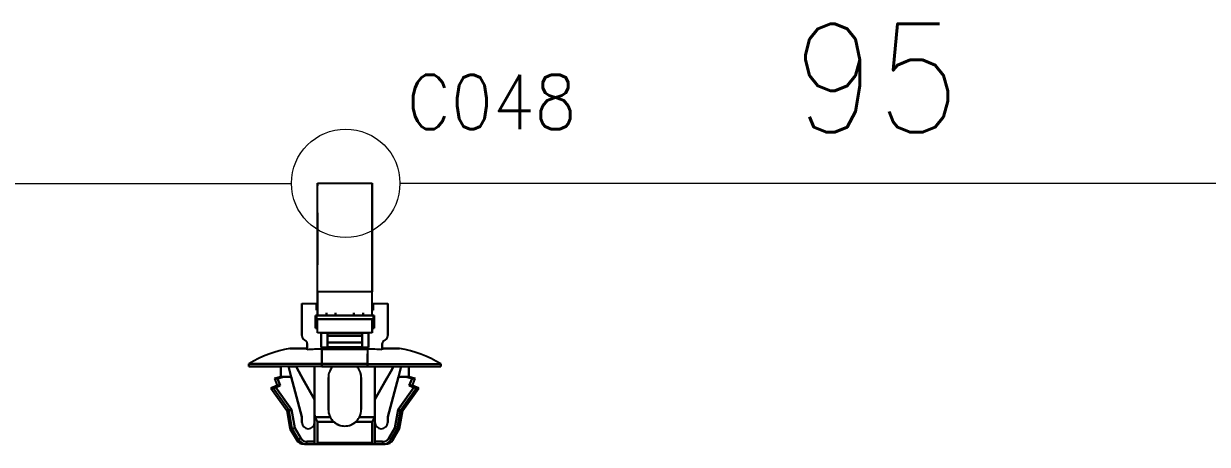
# Model space of a CAD drawing. Header units: inches. Extents: x 47316 to 59086, y 3141 to 11743.
# Drawn here: x 53294.6 to 53349.2, y 10208.6 to 10228 of the extents above; entities that cross this region are included whole.
import ezdxf

# ---------------------------------------------------------------- set-up
doc = ezdxf.new("R2010")
doc.units = ezdxf.units.IN
doc.header["$MEASUREMENT"] = 0
doc.styles.get("Standard").update_dxf_attribs({"font": ''})
doc.styles.get('Standard').set_extended_font_data('SimSun')
doc.linetypes.add('_VH_FELT_TAPE', pattern='A,0.4,-0.7,["FELT",Standard,S=0.3,R=0,X=-0.5,Y=-0.15],-0.7', length=1.8)

msp = doc.modelspace()

# ---------------------------------------------------------------- linework, layer by layer
at = {"color": 0, "linetype": '_VH_FELT_TAPE', "lineweight": 15, "ltscale": 5}
for p, q in [((53269.537, 10220.652), (53306.958, 10220.653)), ((53355.475, 10220.651), (53311.958, 10220.653))]:
    msp.add_line(p, q, dxfattribs=at)
at = {"color": 7, "ltscale": 0.378893}
msp.add_line((53308.153, 10215.654), (53308.153, 10220.654), dxfattribs=at)
at = {"color": 7, "ltscale": 0.15}
for p, q in [((53308.153, 10220.654), (53310.679, 10220.654)), ((53310.679, 10215.654), (53308.153, 10215.654)), ((53310.679, 10215.654), (53308.153, 10215.654)), ((53308.153, 10214.395), (53310.679, 10214.395)), ((53310.679, 10214.395), (53308.153, 10214.395)), ((53310.679, 10213.763), (53308.153, 10213.763)), ((53310.679, 10213.763), (53308.153, 10213.763)), ((53308.153, 10208.691), (53310.679, 10208.691)), ((53310.679, 10208.691), (53308.153, 10208.691))]:
    msp.add_line(p, q, dxfattribs=at)
at = {"color": 7, "ltscale": 0.0272}
msp.add_line((53308.153, 10220.54), (53308.153, 10220.654), dxfattribs=at)
at = {"color": 7, "ltscale": 0.37888}
msp.add_line((53308.153, 10215.654), (53308.153, 10220.654), dxfattribs=at)
at = {"color": 7, "ltscale": 0.027199}
msp.add_line((53308.153, 10220.654), (53308.153, 10220.541), dxfattribs=at)
at = {"color": 7, "ltscale": 0.378897}
msp.add_line((53310.679, 10220.654), (53310.679, 10215.654), dxfattribs=at)
at = {"color": 7, "ltscale": 0.215019}
msp.add_line((53310.679, 10217.217), (53310.679, 10220.654), dxfattribs=at)
at = {"color": 7, "ltscale": 0.315749}
msp.add_line((53310.679, 10220.654), (53310.679, 10216.086), dxfattribs=at)
at = {"color": 7, "ltscale": 0.378905}
msp.add_line((53310.679, 10215.654), (53310.679, 10220.654), dxfattribs=at)
at = {"color": 7, "ltscale": 0.315758}
msp.add_line((53310.679, 10220.654), (53310.679, 10216.086), dxfattribs=at)
at = {"color": 7, "ltscale": 0.179182}
msp.add_line((53310.679, 10217.389), (53310.679, 10220.406), dxfattribs=at)
at = {"color": 7, "ltscale": 0.142589}
msp.add_line((53308.153, 10219.295), (53308.153, 10216.893), dxfattribs=at)
at = {"color": 7, "ltscale": 0.142593}
msp.add_line((53308.153, 10216.893), (53308.153, 10219.294), dxfattribs=at)
at = {"color": 7, "ltscale": 0.026669}
for p, q in [((53310.679, 10217.389), (53310.679, 10216.94)), ((53310.679, 10216.94), (53310.679, 10217.389)), ((53310.679, 10217.217), (53310.679, 10216.768))]:
    msp.add_line(p, q, dxfattribs=at)
at = {"color": 7, "ltscale": 0.108633}
msp.add_line((53310.679, 10215.11), (53310.679, 10216.94), dxfattribs=at)
at = {"color": 7, "ltscale": 0.076392}
msp.add_line((53310.679, 10215.653), (53310.679, 10216.94), dxfattribs=at)
at = {"color": 7, "ltscale": 0.098454}
msp.add_line((53310.679, 10215.11), (53310.679, 10216.768), dxfattribs=at)
at = {"color": 7, "ltscale": 0.0644}
for p, q in [((53308.153, 10215.654), (53308.153, 10214.569)), ((53308.153, 10214.569), (53308.153, 10215.654)), ((53310.679, 10214.569), (53310.679, 10215.654)), ((53310.679, 10214.569), (53310.679, 10215.654))]:
    msp.add_line(p, q, dxfattribs=at)
at = {"color": 7, "ltscale": 0.057913}
msp.add_line((53310.679, 10215.11), (53310.679, 10216.086), dxfattribs=at)
at = {"color": 7, "ltscale": 0.039999}
for p, q in [((53307.437, 10215.11), (53308.111, 10215.11)), ((53307.437, 10215.11), (53308.111, 10215.11)), ((53310.721, 10215.11), (53311.394, 10215.11)), ((53310.721, 10215.11), (53311.394, 10215.11))]:
    msp.add_line(p, q, dxfattribs=at)
at = {"color": 7, "ltscale": 0.022501}
for p, q in [((53307.437, 10215.11), (53307.437, 10214.731)), ((53307.437, 10214.731), (53307.437, 10215.11)), ((53311.394, 10215.11), (53311.394, 10214.731)), ((53311.394, 10215.11), (53311.394, 10214.731))]:
    msp.add_line(p, q, dxfattribs=at)
at = {"color": 7, "ltscale": 0.0175}
for p, q in [((53308.111, 10215.11), (53308.111, 10214.816)), ((53308.111, 10214.816), (53308.111, 10215.11)), ((53310.721, 10215.11), (53310.721, 10214.816)), ((53310.721, 10215.11), (53310.721, 10214.816)), ((53310.721, 10214.816), (53310.721, 10215.11))]:
    msp.add_line(p, q, dxfattribs=at)
at = {"color": 7, "ltscale": 0.002499}
for p, q in [((53308.111, 10215.11), (53308.153, 10215.11)), ((53310.679, 10215.11), (53310.721, 10215.11)), ((53308.069, 10214.563), (53308.111, 10214.563)), ((53308.111, 10214.563), (53308.069, 10214.563)), ((53308.111, 10214.563), (53308.069, 10214.563)), ((53308.153, 10214.816), (53308.111, 10214.816)), ((53308.111, 10214.816), (53308.153, 10214.816)), ((53310.721, 10214.816), (53310.679, 10214.816)), ((53310.679, 10214.816), (53310.721, 10214.816)), ((53310.763, 10214.563), (53310.721, 10214.563)), ((53310.763, 10214.563), (53310.721, 10214.563)), ((53308.153, 10214.016), (53308.111, 10214.016)), ((53308.111, 10214.016), (53308.153, 10214.016)), ((53308.153, 10214.016), (53308.111, 10214.016)), ((53310.721, 10214.016), (53310.679, 10214.016)), ((53310.679, 10214.016), (53310.721, 10214.016)), ((53310.721, 10214.016), (53310.679, 10214.016))]:
    msp.add_line(p, q, dxfattribs=at)
at = {"color": 7, "ltscale": 2.6e-05}
for p, q in [((53308.111, 10215.11), (53308.111, 10215.11)), ((53310.721, 10215.11), (53310.721, 10215.11))]:
    msp.add_line(p, q, dxfattribs=at)
at = {"color": 7, "ltscale": 0.025}
for p, q in [((53311.394, 10214.689), (53311.394, 10215.11)), ((53308.574, 10214.569), (53308.995, 10214.569)), ((53308.574, 10214.569), (53308.995, 10214.569)), ((53309.837, 10214.569), (53310.258, 10214.569)), ((53309.837, 10214.569), (53310.258, 10214.569)), ((53309.837, 10214.563), (53310.258, 10214.563))]:
    msp.add_line(p, q, dxfattribs=at)
at = {"color": 7, "ltscale": 0.064999}
for p, q in [((53307.437, 10214.731), (53307.437, 10213.637)), ((53307.437, 10213.637), (53307.437, 10214.731)), ((53311.394, 10214.731), (53311.394, 10213.637)), ((53311.394, 10214.731), (53311.394, 10213.637))]:
    msp.add_line(p, q, dxfattribs=at)
at = {"color": 7, "ltscale": 0.035001}
for p, q in [((53308.069, 10213.974), (53308.069, 10214.563)), ((53308.069, 10213.974), (53308.069, 10214.563)), ((53308.069, 10214.563), (53308.069, 10213.974)), ((53310.763, 10214.563), (53310.763, 10213.974)), ((53310.763, 10213.974), (53310.763, 10214.563)), ((53310.468, 10212.206), (53310.468, 10212.795)), ((53310.468, 10212.206), (53310.468, 10212.795))]:
    msp.add_line(p, q, dxfattribs=at)
at = {"color": 7, "ltscale": 0.032501}
for p, q in [((53308.111, 10214.563), (53308.111, 10214.016)), ((53308.111, 10214.016), (53308.111, 10214.563)), ((53310.721, 10214.563), (53310.721, 10214.016)), ((53310.721, 10214.563), (53310.721, 10214.016))]:
    msp.add_line(p, q, dxfattribs=at)
at = {"color": 7, "ltscale": 0.154999}
for p, q in [((53310.721, 10214.563), (53308.111, 10214.563)), ((53308.111, 10214.563), (53310.721, 10214.563))]:
    msp.add_line(p, q, dxfattribs=at)
at = {"color": 7, "ltscale": 0.0075}
for p, q in [((53308.574, 10214.689), (53308.574, 10214.563)), ((53308.574, 10214.563), (53308.574, 10214.689)), ((53308.995, 10214.563), (53308.995, 10214.689)), ((53308.995, 10214.689), (53308.995, 10214.563)), ((53309.837, 10214.689), (53309.837, 10214.563)), ((53309.837, 10214.563), (53309.837, 10214.689)), ((53310.258, 10214.563), (53310.258, 10214.689)), ((53310.258, 10214.689), (53310.258, 10214.563)), ((53304.995, 10212.332), (53304.995, 10212.206)), ((53304.995, 10212.206), (53304.995, 10212.332)), ((53308.363, 10212.206), (53308.363, 10212.332)), ((53308.363, 10212.332), (53308.363, 10212.206)), ((53310.468, 10212.332), (53310.468, 10212.206)), ((53310.468, 10212.206), (53310.468, 10212.332)), ((53313.836, 10212.332), (53313.836, 10212.206)), ((53313.836, 10212.206), (53313.836, 10212.332)), ((53307.674, 10208.627), (53307.674, 10208.753)), ((53307.674, 10208.627), (53307.674, 10208.753)), ((53310.805, 10208.627), (53310.805, 10208.753)), ((53311.158, 10208.753), (53311.158, 10208.627)), ((53311.158, 10208.753), (53311.158, 10208.627))]:
    msp.add_line(p, q, dxfattribs=at)
at = {"color": 7, "ltscale": 0.000368}
msp.add_line((53308.574, 10214.569), (53308.574, 10214.563), dxfattribs=at)
at = {"color": 7, "ltscale": 0.023056}
msp.add_line((53308.606, 10214.563), (53308.995, 10214.563), dxfattribs=at)
at = {"color": 7, "ltscale": 0.000322}
msp.add_line((53309.837, 10214.563), (53309.837, 10214.569), dxfattribs=at)
at = {"color": 7, "ltscale": 0.021939}
msp.add_line((53310.721, 10214.563), (53310.721, 10214.194), dxfattribs=at)
at = {"color": 7, "ltscale": 0.000629}
msp.add_line((53310.752, 10214.563), (53310.763, 10214.563), dxfattribs=at)
at = {"color": 7, "ltscale": 0.0625}
msp.add_line((53311.394, 10213.637), (53311.394, 10214.689), dxfattribs=at)
at = {"color": 7, "ltscale": 0.0375}
for p, q in [((53308.153, 10213.763), (53308.153, 10214.395)), ((53308.153, 10213.763), (53308.153, 10214.395)), ((53310.679, 10214.395), (53310.679, 10213.763)), ((53310.679, 10213.763), (53310.679, 10214.395))]:
    msp.add_line(p, q, dxfattribs=at)
at = {"color": 7, "ltscale": 0.002502}
msp.add_line((53310.679, 10213.974), (53310.679, 10214.016), dxfattribs=at)
at = {"color": 7, "ltscale": 0.010562}
msp.add_line((53310.721, 10214.016), (53310.721, 10214.194), dxfattribs=at)
at = {"color": 7, "ltscale": 0.004999}
for p, q in [((53308.153, 10213.974), (53308.069, 10213.974)), ((53308.069, 10213.974), (53308.153, 10213.974)), ((53310.763, 10213.974), (53310.679, 10213.974)), ((53310.679, 10213.974), (53310.763, 10213.974))]:
    msp.add_line(p, q, dxfattribs=at)
at = {"color": 7, "ltscale": 0.040002}
for p, q in [((53308.321, 10213.09), (53308.321, 10213.763)), ((53308.321, 10213.09), (53308.321, 10213.763)), ((53308.321, 10213.763), (53308.321, 10213.09)), ((53310.51, 10213.763), (53310.51, 10213.09)), ((53310.51, 10213.09), (53310.51, 10213.763))]:
    msp.add_line(p, q, dxfattribs=at)
at = {"color": 7, "ltscale": 0.017502}
for p, q in [((53308.321, 10213.763), (53308.616, 10213.763)), ((53310.216, 10213.763), (53310.51, 10213.763))]:
    msp.add_line(p, q, dxfattribs=at)
at = {"color": 7, "ltscale": 0.00087}
for p, q in [((53308.616, 10213.749), (53308.616, 10213.763)), ((53308.616, 10213.763), (53308.616, 10213.749)), ((53310.216, 10213.749), (53310.216, 10213.763)), ((53310.216, 10213.763), (53310.216, 10213.749))]:
    msp.add_line(p, q, dxfattribs=at)
at = {"color": 7, "ltscale": 0.095001}
for p, q in [((53310.216, 10213.749), (53308.616, 10213.749)), ((53308.616, 10213.749), (53310.216, 10213.749)), ((53310.216, 10213.623), (53308.616, 10213.623)), ((53308.616, 10213.623), (53310.216, 10213.623)), ((53308.616, 10213.323), (53310.216, 10213.323)), ((53310.216, 10213.323), (53308.616, 10213.323)), ((53308.616, 10213.114), (53310.216, 10213.114))]:
    msp.add_line(p, q, dxfattribs=at)
at = {"color": 7, "ltscale": 0.007443}
for p, q in [((53308.616, 10213.623), (53308.616, 10213.749)), ((53308.616, 10213.749), (53308.616, 10213.623)), ((53310.216, 10213.623), (53310.216, 10213.749)), ((53310.216, 10213.749), (53310.216, 10213.623))]:
    msp.add_line(p, q, dxfattribs=at)
at = {"color": 7, "ltscale": 0.017839}
for p, q in [((53308.616, 10213.323), (53308.616, 10213.623)), ((53308.616, 10213.623), (53308.616, 10213.323)), ((53310.216, 10213.323), (53310.216, 10213.623)), ((53310.216, 10213.623), (53310.216, 10213.323))]:
    msp.add_line(p, q, dxfattribs=at)
at = {"color": 7, "ltscale": 0.023952}
msp.add_line((53310.216, 10213.36), (53310.216, 10213.763), dxfattribs=at)
at = {"color": 7, "ltscale": 0.047501}
for p, q in [((53307.69, 10213.048), (53306.89, 10213.048)), ((53306.89, 10213.048), (53307.69, 10213.048)), ((53311.942, 10213.048), (53311.142, 10213.048)), ((53311.142, 10213.048), (53311.942, 10213.048))]:
    msp.add_line(p, q, dxfattribs=at)
at = {"color": 7, "ltscale": 0.017476}
for p, q in [((53307.69, 10213.28), (53307.69, 10212.985)), ((53311.142, 10213.28), (53311.142, 10212.985))]:
    msp.add_line(p, q, dxfattribs=at)
at = {"color": 7, "ltscale": 0.017471}
for p, q in [((53307.69, 10212.985), (53307.69, 10213.28)), ((53311.142, 10212.985), (53311.142, 10213.28))]:
    msp.add_line(p, q, dxfattribs=at)
at = {"color": 7, "ltscale": 0.00369}
for p, q in [((53307.69, 10213.048), (53307.69, 10212.985)), ((53311.142, 10212.985), (53311.142, 10213.048))]:
    msp.add_line(p, q, dxfattribs=at)
at = {"color": 7, "ltscale": 0.129999}
for p, q in [((53310.51, 10213.09), (53308.321, 10213.09)), ((53308.321, 10213.09), (53310.51, 10213.09))]:
    msp.add_line(p, q, dxfattribs=at)
at = {"color": 7, "ltscale": 0.040569}
for p, q in [((53308.363, 10212.332), (53308.363, 10213.015)), ((53310.468, 10213.015), (53310.468, 10212.332))]:
    msp.add_line(p, q, dxfattribs=at)
at = {"color": 7, "ltscale": 0.125}
for p, q in [((53308.363, 10213.015), (53310.468, 10213.015)), ((53310.468, 10213.015), (53308.363, 10213.015)), ((53308.363, 10212.332), (53310.468, 10212.332)), ((53310.468, 10212.332), (53308.363, 10212.332)), ((53308.363, 10212.206), (53310.468, 10212.206)), ((53310.468, 10212.206), (53308.363, 10212.206))]:
    msp.add_line(p, q, dxfattribs=at)
at = {"color": 7, "ltscale": 0.040567}
for p, q in [((53308.363, 10213.015), (53308.363, 10212.332)), ((53310.468, 10213.015), (53310.468, 10212.332))]:
    msp.add_line(p, q, dxfattribs=at)
at = {"color": 7, "ltscale": 0.012407}
for p, q in [((53308.616, 10213.114), (53308.616, 10213.323)), ((53310.216, 10213.114), (53310.216, 10213.323))]:
    msp.add_line(p, q, dxfattribs=at)
at = {"color": 7, "ltscale": 0.013841}
for p, q in [((53308.616, 10213.323), (53308.616, 10213.09)), ((53310.216, 10213.09), (53310.216, 10213.323))]:
    msp.add_line(p, q, dxfattribs=at)
at = {"color": 7, "ltscale": 0.001447}
msp.add_line((53308.616, 10213.114), (53308.616, 10213.09), dxfattribs=at)
at = {"color": 7, "ltscale": 0.014789}
msp.add_line((53310.216, 10213.339), (53310.216, 10213.09), dxfattribs=at)
at = {"color": 7, "ltscale": 0.013786}
msp.add_line((53311.142, 10213.048), (53311.142, 10213.28), dxfattribs=at)
at = {"color": 7, "ltscale": 0.02751}
msp.add_line((53308.363, 10212.332), (53308.363, 10212.795), dxfattribs=at)
msp.add_line((53308.363, 10212.332), (53308.363, 10212.795), dxfattribs=at)
at = {"color": 7, "ltscale": 0.2}
for p, q in [((53304.995, 10212.332), (53308.363, 10212.332)), ((53308.363, 10212.332), (53304.995, 10212.332)), ((53308.363, 10212.206), (53304.995, 10212.206)), ((53308.363, 10212.206), (53304.995, 10212.206)), ((53310.468, 10212.332), (53313.836, 10212.332)), ((53310.468, 10212.332), (53313.836, 10212.332)), ((53310.468, 10212.206), (53313.836, 10212.206)), ((53313.836, 10212.206), (53310.468, 10212.206))]:
    msp.add_line(p, q, dxfattribs=at)
at = {"color": 7, "ltscale": 0.087396}
for p, q in [((53304.995, 10212.206), (53306.467, 10212.206)), ((53304.995, 10212.206), (53306.467, 10212.206)), ((53313.836, 10212.206), (53312.364, 10212.206))]:
    msp.add_line(p, q, dxfattribs=at)
at = {"color": 7, "ltscale": 0.027499}
for p, q in [((53306.469, 10211.742), (53306.469, 10212.206)), ((53306.469, 10212.206), (53306.469, 10211.742)), ((53312.363, 10211.742), (53312.363, 10212.206)), ((53312.363, 10212.206), (53312.363, 10211.742))]:
    msp.add_line(p, q, dxfattribs=at)
at = {"color": 7, "ltscale": 0.020602}
for p, q in [((53306.821, 10212.206), (53307.168, 10212.206)), ((53306.821, 10212.206), (53307.168, 10212.206)), ((53312.011, 10212.206), (53311.664, 10212.206))]:
    msp.add_line(p, q, dxfattribs=at)
at = {"color": 7, "ltscale": 0.028456}
for p, q in [((53306.944, 10211.742), (53306.821, 10212.206)), ((53306.821, 10212.206), (53306.944, 10211.742)), ((53311.887, 10211.742), (53312.011, 10212.206)), ((53312.011, 10212.206), (53311.887, 10211.742))]:
    msp.add_line(p, q, dxfattribs=at)
at = {"color": 7, "ltscale": 0.015242}
for p, q in [((53307.296, 10211.982), (53307.17, 10212.206)), ((53311.661, 10212.206), (53311.535, 10211.982))]:
    msp.add_line(p, q, dxfattribs=at)
at = {"color": 7, "ltscale": 0.015215}
msp.add_line((53307.17, 10212.206), (53307.296, 10211.983), dxfattribs=at)
at = {"color": 7, "ltscale": 0.02701}
msp.add_line((53307.296, 10211.983), (53307.52, 10211.587), dxfattribs=at)
at = {"color": 7, "ltscale": 0.026985}
for p, q in [((53307.52, 10211.587), (53307.296, 10211.982)), ((53311.535, 10211.982), (53311.311, 10211.587))]:
    msp.add_line(p, q, dxfattribs=at)
at = {"color": 7, "ltscale": 0.089999}
for p, q in [((53308.026, 10210.69), (53308.026, 10212.206)), ((53308.026, 10212.206), (53308.026, 10210.69)), ((53310.805, 10212.206), (53310.805, 10210.69)), ((53310.805, 10210.69), (53310.805, 10212.206))]:
    msp.add_line(p, q, dxfattribs=at)
at = {"color": 7, "ltscale": 0.02697}
msp.add_line((53311.312, 10211.587), (53311.535, 10211.982), dxfattribs=at)
at = {"color": 7, "ltscale": 0.015289}
msp.add_line((53311.535, 10211.982), (53311.661, 10212.206), dxfattribs=at)
at = {"color": 7, "ltscale": 0.020749}
msp.add_line((53311.661, 10212.206), (53312.011, 10212.206), dxfattribs=at)
at = {"color": 7, "ltscale": 0.0875}
for p, q in [((53312.363, 10212.206), (53313.836, 10212.206)), ((53308.658, 10211.7), (53308.658, 10210.227)), ((53308.658, 10210.227), (53308.658, 10211.7)), ((53308.658, 10210.227), (53308.658, 10211.7)), ((53310.174, 10210.227), (53310.174, 10211.7)), ((53310.174, 10211.7), (53310.174, 10210.227))]:
    msp.add_line(p, q, dxfattribs=at)
at = {"color": 7, "ltscale": 0.019025}
msp.add_line((53306.3, 10211.342), (53306.006, 10211.216), dxfattribs=at)
at = {"color": 7, "ltscale": 0.000925}
msp.add_line((53306.174, 10211.658), (53306.19, 10211.658), dxfattribs=at)
at = {"color": 7, "ltscale": 0.020195}
for p, q in [((53306.174, 10211.658), (53306.301, 10211.343)), ((53306.316, 10211.658), (53306.443, 10211.343)), ((53306.443, 10211.343), (53306.316, 10211.658)), ((53312.515, 10211.658), (53312.389, 10211.343)), ((53312.389, 10211.343), (53312.515, 10211.658)), ((53312.531, 10211.343), (53312.657, 10211.658))]:
    msp.add_line(p, q, dxfattribs=at)
at = {"color": 7, "ltscale": 0.018174}
msp.add_line((53306.469, 10211.742), (53306.175, 10211.658), dxfattribs=at)
at = {"color": 7, "ltscale": 0.000912}
for p, q in [((53306.19, 10211.658), (53306.175, 10211.658)), ((53312.531, 10211.343), (53312.515, 10211.343))]:
    msp.add_line(p, q, dxfattribs=at)
at = {"color": 7, "ltscale": 0.002823}
msp.add_line((53306.19, 10211.658), (53306.237, 10211.658), dxfattribs=at)
at = {"color": 7, "ltscale": 0.00282}
for p, q in [((53306.237, 10211.658), (53306.19, 10211.658)), ((53312.515, 10211.343), (53312.468, 10211.343))]:
    msp.add_line(p, q, dxfattribs=at)
at = {"color": 7, "ltscale": 0.013619}
for p, q in [((53306.443, 10211.343), (53306.232, 10211.252)), ((53306.232, 10211.252), (53306.443, 10211.343)), ((53312.389, 10211.343), (53312.6, 10211.252)), ((53312.6, 10211.252), (53312.389, 10211.343))]:
    msp.add_line(p, q, dxfattribs=at)
at = {"color": 7, "ltscale": 0.004681}
for p, q in [((53306.237, 10211.658), (53306.316, 10211.658)), ((53306.316, 10211.658), (53306.237, 10211.658))]:
    msp.add_line(p, q, dxfattribs=at)
at = {"color": 7, "ltscale": 0.008441}
for p, q in [((53306.3, 10211.342), (53306.443, 10211.343)), ((53306.469, 10211.742), (53306.611, 10211.742)), ((53306.611, 10211.742), (53306.469, 10211.742))]:
    msp.add_line(p, q, dxfattribs=at)
at = {"color": 7, "ltscale": 0.000327}
msp.add_line((53306.306, 10211.342), (53306.3, 10211.342), dxfattribs=at)
at = {"color": 7, "ltscale": 0.008429}
for p, q in [((53306.443, 10211.343), (53306.301, 10211.343)), ((53312.515, 10211.658), (53312.657, 10211.658))]:
    msp.add_line(p, q, dxfattribs=at)
at = {"color": 7, "ltscale": 0.00033}
for p, q in [((53306.301, 10211.343), (53306.306, 10211.343)), ((53306.474, 10211.742), (53306.469, 10211.742)), ((53312.363, 10211.742), (53312.357, 10211.742))]:
    msp.add_line(p, q, dxfattribs=at)
at = {"color": 7, "ltscale": 0.003809}
msp.add_line((53306.306, 10211.343), (53306.37, 10211.343), dxfattribs=at)
at = {"color": 7, "ltscale": 0.001593}
msp.add_line((53306.333, 10211.342), (53306.306, 10211.342), dxfattribs=at)
at = {"color": 7, "ltscale": 0.018199}
for p, q in [((53306.611, 10211.742), (53306.316, 10211.658)), ((53306.316, 10211.658), (53306.611, 10211.742)), ((53312.221, 10211.742), (53312.515, 10211.658)), ((53312.515, 10211.658), (53312.221, 10211.742))]:
    msp.add_line(p, q, dxfattribs=at)
at = {"color": 7, "ltscale": 0.004291}
msp.add_line((53306.37, 10211.343), (53306.443, 10211.343), dxfattribs=at)
at = {"color": 7, "ltscale": 0.008432}
msp.add_line((53306.611, 10211.742), (53306.469, 10211.742), dxfattribs=at)
at = {"color": 7, "ltscale": 0.000342}
for p, q in [((53306.469, 10211.742), (53306.475, 10211.742)), ((53312.357, 10211.742), (53312.363, 10211.742))]:
    msp.add_line(p, q, dxfattribs=at)
at = {"color": 7, "ltscale": 0.000286}
for p, q in [((53306.47, 10211.741), (53306.475, 10211.742)), ((53306.475, 10211.742), (53306.47, 10211.741))]:
    msp.add_line(p, q, dxfattribs=at)
at = {"color": 7, "ltscale": 0.002209}
msp.add_line((53306.512, 10211.742), (53306.474, 10211.742), dxfattribs=at)
at = {"color": 7, "ltscale": 0.003674}
for p, q in [((53306.475, 10211.742), (53306.536, 10211.742)), ((53312.295, 10211.742), (53312.357, 10211.742))]:
    msp.add_line(p, q, dxfattribs=at)
at = {"color": 7, "ltscale": 0.00434}
msp.add_line((53306.536, 10211.742), (53306.609, 10211.742), dxfattribs=at)
at = {"color": 7, "ltscale": 0.019785}
for p, q in [((53306.944, 10211.742), (53306.611, 10211.742)), ((53306.611, 10211.742), (53306.944, 10211.742)), ((53311.887, 10211.742), (53312.221, 10211.742)), ((53312.221, 10211.742), (53311.887, 10211.742))]:
    msp.add_line(p, q, dxfattribs=at)
at = {"color": 7, "ltscale": 0.11383}
for p, q in [((53307.437, 10209.89), (53306.944, 10211.742)), ((53306.944, 10211.742), (53307.437, 10209.89)), ((53311.394, 10209.89), (53311.887, 10211.742)), ((53311.887, 10211.742), (53311.394, 10209.89))]:
    msp.add_line(p, q, dxfattribs=at)
at = {"color": 7, "ltscale": 0.064963}
msp.add_line((53307.488, 10211.643), (53308.026, 10210.69), dxfattribs=at)
at = {"color": 7, "ltscale": 0.061156}
for p, q in [((53308.026, 10210.69), (53307.52, 10211.587)), ((53311.311, 10211.587), (53310.805, 10210.69))]:
    msp.add_line(p, q, dxfattribs=at)
at = {"color": 7, "ltscale": 0.061161}
msp.add_line((53307.52, 10211.587), (53308.026, 10210.69), dxfattribs=at)
at = {"color": 7, "ltscale": 0.065039}
msp.add_line((53310.805, 10210.69), (53311.344, 10211.644), dxfattribs=at)
at = {"color": 7, "ltscale": 0.06116}
msp.add_line((53310.805, 10210.69), (53311.312, 10211.587), dxfattribs=at)
at = {"color": 7, "ltscale": 0.040697}
msp.add_line((53310.805, 10210.847), (53310.805, 10211.532), dxfattribs=at)
at = {"color": 7, "ltscale": 0.040701}
msp.add_line((53310.805, 10211.532), (53310.805, 10210.847), dxfattribs=at)
at = {"color": 7, "ltscale": 0.006299}
msp.add_line((53312.221, 10211.742), (53312.327, 10211.742), dxfattribs=at)
at = {"color": 7, "ltscale": 0.006305}
msp.add_line((53312.327, 10211.742), (53312.221, 10211.742), dxfattribs=at)
at = {"color": 7, "ltscale": 0.00329}
msp.add_line((53312.24, 10211.742), (53312.295, 10211.742), dxfattribs=at)
at = {"color": 7, "ltscale": 0.006641}
msp.add_line((53312.363, 10211.742), (53312.251, 10211.742), dxfattribs=at)
at = {"color": 7, "ltscale": 0.001825}
msp.add_line((53312.357, 10211.742), (53312.326, 10211.742), dxfattribs=at)
at = {"color": 7, "ltscale": 0.002142}
msp.add_line((53312.327, 10211.742), (53312.363, 10211.742), dxfattribs=at)
at = {"color": 7, "ltscale": 0.002136}
msp.add_line((53312.363, 10211.742), (53312.327, 10211.742), dxfattribs=at)
at = {"color": 7, "ltscale": 0.018183}
msp.add_line((53312.657, 10211.658), (53312.363, 10211.742), dxfattribs=at)
at = {"color": 7, "ltscale": 0.004715}
msp.add_line((53312.389, 10211.343), (53312.468, 10211.342), dxfattribs=at)
at = {"color": 7, "ltscale": 0.004687}
msp.add_line((53312.468, 10211.343), (53312.389, 10211.343), dxfattribs=at)
at = {"color": 7, "ltscale": 0.002832}
msp.add_line((53312.468, 10211.342), (53312.516, 10211.342), dxfattribs=at)
at = {"color": 7, "ltscale": 0.002869}
msp.add_line((53312.477, 10211.343), (53312.525, 10211.343), dxfattribs=at)
at = {"color": 7, "ltscale": 0.002856}
msp.add_line((53312.526, 10211.342), (53312.477, 10211.342), dxfattribs=at)
at = {"color": 7, "ltscale": 0.008438}
msp.add_line((53312.657, 10211.658), (53312.515, 10211.658), dxfattribs=at)
at = {"color": 7, "ltscale": 0.0009}
msp.add_line((53312.516, 10211.342), (53312.531, 10211.342), dxfattribs=at)
at = {"color": 7, "ltscale": 0.019}
msp.add_line((53312.825, 10211.216), (53312.531, 10211.342), dxfattribs=at)
at = {"color": 7, "ltscale": 0.002185}
msp.add_line((53312.587, 10211.658), (53312.624, 10211.658), dxfattribs=at)
at = {"color": 7, "ltscale": 0.006177}
msp.add_line((53306.11, 10211.216), (53306.006, 10211.216), dxfattribs=at)
at = {"color": 7, "ltscale": 0.006165}
for p, q in [((53306.006, 10211.216), (53306.11, 10211.216)), ((53306.743, 10210.185), (53306.847, 10210.185)), ((53306.743, 10210.185), (53306.847, 10210.185))]:
    msp.add_line(p, q, dxfattribs=at)
at = {"color": 7, "ltscale": 0.075271}
for p, q in [((53306.006, 10211.216), (53306.743, 10210.185)), ((53306.847, 10210.185), (53306.11, 10211.216)), ((53312.722, 10211.216), (53311.985, 10210.185)), ((53311.985, 10210.185), (53312.722, 10211.216)), ((53312.089, 10210.185), (53312.825, 10211.216))]:
    msp.add_line(p, q, dxfattribs=at)
at = {"color": 7, "ltscale": 0.075264}
msp.add_line((53306.847, 10210.185), (53306.11, 10211.216), dxfattribs=at)
at = {"color": 7, "ltscale": 0.074459}
for p, q in [((53306.232, 10211.252), (53306.961, 10210.232)), ((53306.961, 10210.232), (53306.232, 10211.252)), ((53312.6, 10211.252), (53311.871, 10210.232)), ((53311.871, 10210.232), (53312.6, 10211.252))]:
    msp.add_line(p, q, dxfattribs=at)
at = {"color": 7, "ltscale": 0.005249}
msp.add_line((53312.809, 10211.216), (53312.721, 10211.216), dxfattribs=at)
at = {"color": 7, "ltscale": 0.005222}
msp.add_line((53312.81, 10211.216), (53312.722, 10211.216), dxfattribs=at)
at = {"color": 7, "ltscale": 0.000916}
msp.add_line((53312.825, 10211.216), (53312.809, 10211.216), dxfattribs=at)
at = {"color": 7, "ltscale": 0.000903}
msp.add_line((53312.825, 10211.216), (53312.81, 10211.216), dxfattribs=at)
at = {"color": 7, "ltscale": 4.3e-05}
msp.add_line((53312.825, 10211.216), (53312.825, 10211.216), dxfattribs=at)
at = {"color": 7, "ltscale": 4.9e-05}
msp.add_line((53312.825, 10211.216), (53312.825, 10211.216), dxfattribs=at)
at = {"color": 7, "ltscale": 0.05076}
for p, q in [((53306.743, 10210.185), (53306.89, 10209.343)), ((53311.941, 10209.343), (53312.089, 10210.185))]:
    msp.add_line(p, q, dxfattribs=at)
at = {"color": 7, "ltscale": 0.050769}
msp.add_line((53306.997, 10209.343), (53306.847, 10210.185), dxfattribs=at)
at = {"color": 7, "ltscale": 0.002621}
for p, q in [((53306.89, 10210.202), (53306.85, 10210.185)), ((53306.85, 10210.185), (53306.89, 10210.202)), ((53311.982, 10210.185), (53311.941, 10210.202)), ((53311.941, 10210.202), (53311.982, 10210.185))]:
    msp.add_line(p, q, dxfattribs=at)
at = {"color": 7, "ltscale": 0.050773}
for p, q in [((53306.997, 10209.343), (53306.85, 10210.185)), ((53311.982, 10210.185), (53311.834, 10209.343)), ((53311.834, 10209.343), (53311.982, 10210.185))]:
    msp.add_line(p, q, dxfattribs=at)
at = {"color": 7, "ltscale": 0.000205}
for p, q in [((53306.893, 10210.204), (53306.89, 10210.202)), ((53306.89, 10210.202), (53306.893, 10210.204)), ((53311.941, 10210.202), (53311.938, 10210.204)), ((53311.938, 10210.204), (53311.941, 10210.202))]:
    msp.add_line(p, q, dxfattribs=at)
at = {"color": 7, "ltscale": 0.004321}
for p, q in [((53306.961, 10210.232), (53306.893, 10210.204)), ((53306.893, 10210.204), (53306.961, 10210.232)), ((53311.938, 10210.204), (53311.871, 10210.232)), ((53311.871, 10210.232), (53311.938, 10210.204))]:
    msp.add_line(p, q, dxfattribs=at)
at = {"color": 7, "ltscale": 0.051095}
for p, q in [((53306.961, 10210.232), (53307.109, 10209.384)), ((53307.109, 10209.384), (53306.961, 10210.232)), ((53311.871, 10210.232), (53311.723, 10209.384)), ((53311.723, 10209.384), (53311.871, 10210.232))]:
    msp.add_line(p, q, dxfattribs=at)
at = {"color": 7, "ltscale": 0.039936}
for p, q in [((53308.026, 10210.017), (53308.026, 10210.69)), ((53308.026, 10210.69), (53308.026, 10210.017)), ((53310.805, 10210.69), (53310.805, 10210.017)), ((53310.805, 10210.017), (53310.805, 10210.69))]:
    msp.add_line(p, q, dxfattribs=at)
at = {"color": 7, "ltscale": 0.048712}
msp.add_line((53310.805, 10209.87), (53310.805, 10210.69), dxfattribs=at)
at = {"color": 7, "ltscale": 0.006168}
for p, q in [((53311.985, 10210.185), (53312.089, 10210.185)), ((53312.089, 10210.185), (53311.985, 10210.185))]:
    msp.add_line(p, q, dxfattribs=at)
at = {"color": 7, "ltscale": 0.014999}
for p, q in [((53307.437, 10209.637), (53307.437, 10209.89)), ((53307.437, 10209.637), (53307.437, 10209.89)), ((53307.437, 10209.89), (53307.437, 10209.637)), ((53311.394, 10209.637), (53311.394, 10209.89)), ((53311.394, 10209.89), (53311.394, 10209.637))]:
    msp.add_line(p, q, dxfattribs=at)
at = {"color": 7, "ltscale": 0.082565}
for p, q in [((53308.026, 10210.017), (53308.026, 10208.627)), ((53308.026, 10208.627), (53308.026, 10210.017)), ((53310.805, 10208.627), (53310.805, 10210.017)), ((53310.805, 10210.017), (53310.805, 10208.627))]:
    msp.add_line(p, q, dxfattribs=at)
at = {"color": 7, "ltscale": 0.041339}
for p, q in [((53308.744, 10209.876), (53308.048, 10209.876)), ((53308.048, 10209.876), (53308.744, 10209.876)), ((53310.784, 10209.876), (53310.087, 10209.876)), ((53310.087, 10209.876), (53310.784, 10209.876))]:
    msp.add_line(p, q, dxfattribs=at)
at = {"color": 7, "ltscale": 0.002635}
for p, q in [((53308.048, 10209.876), (53308.063, 10209.834)), ((53310.768, 10209.834), (53310.784, 10209.876))]:
    msp.add_line(p, q, dxfattribs=at)
at = {"color": 7, "ltscale": 0.002634}
for p, q in [((53308.063, 10209.835), (53308.048, 10209.876)), ((53310.784, 10209.876), (53310.768, 10209.835))]:
    msp.add_line(p, q, dxfattribs=at)
at = {"color": 7, "ltscale": 0.057954}
for p, q in [((53308.153, 10208.691), (53308.153, 10209.666)), ((53308.153, 10209.666), (53308.153, 10208.691)), ((53310.679, 10209.666), (53310.679, 10208.691)), ((53310.679, 10208.691), (53310.679, 10209.666))]:
    msp.add_line(p, q, dxfattribs=at)
at = {"color": 7, "ltscale": 0.044711}
for p, q in [((53308.153, 10209.666), (53308.906, 10209.666)), ((53308.906, 10209.666), (53308.153, 10209.666)), ((53309.926, 10209.666), (53310.679, 10209.666)), ((53310.679, 10209.666), (53309.926, 10209.666))]:
    msp.add_line(p, q, dxfattribs=at)
at = {"color": 7, "ltscale": 0.000598}
msp.add_line((53308.906, 10209.666), (53308.898, 10209.673), dxfattribs=at)
at = {"color": 7, "ltscale": 0.001863}
msp.add_line((53309.948, 10209.687), (53309.925, 10209.666), dxfattribs=at)
at = {"color": 7, "ltscale": 0.000505}
msp.add_line((53309.926, 10209.666), (53309.932, 10209.672), dxfattribs=at)
at = {"color": 7, "ltscale": 0.008279}
msp.add_line((53310.805, 10209.73), (53310.805, 10209.87), dxfattribs=at)
at = {"color": 7, "ltscale": 0.005516}
msp.add_line((53310.805, 10209.637), (53310.805, 10209.73), dxfattribs=at)
at = {"color": 7, "ltscale": 0.052501}
msp.add_line((53310.805, 10208.753), (53310.805, 10209.637), dxfattribs=at)
at = {"color": 7, "ltscale": 0.006219}
msp.add_line((53306.995, 10209.343), (53306.89, 10209.343), dxfattribs=at)
at = {"color": 7, "ltscale": 0.006223}
for p, q in [((53306.89, 10209.343), (53306.995, 10209.343)), ((53311.941, 10209.343), (53311.837, 10209.343)), ((53311.941, 10209.343), (53311.837, 10209.343))]:
    msp.add_line(p, q, dxfattribs=at)
at = {"color": 7, "ltscale": 0.034946}
for p, q in [((53306.89, 10209.343), (53307.188, 10208.836)), ((53311.643, 10208.836), (53311.941, 10209.343))]:
    msp.add_line(p, q, dxfattribs=at)
at = {"color": 7, "ltscale": 0.000128}
for p, q in [((53306.995, 10209.343), (53306.997, 10209.343)), ((53306.997, 10209.343), (53306.995, 10209.343)), ((53311.834, 10209.343), (53311.837, 10209.343))]:
    msp.add_line(p, q, dxfattribs=at)
at = {"color": 7, "ltscale": 0.034208}
for p, q in [((53307.287, 10208.846), (53306.995, 10209.343)), ((53311.545, 10208.846), (53311.837, 10209.343))]:
    msp.add_line(p, q, dxfattribs=at)
at = {"color": 7, "ltscale": 0.002806}
for p, q in [((53307.041, 10209.36), (53306.997, 10209.343)), ((53311.834, 10209.343), (53311.79, 10209.36))]:
    msp.add_line(p, q, dxfattribs=at)
at = {"color": 7, "ltscale": 0.00266}
for p, q in [((53306.997, 10209.343), (53307.039, 10209.358)), ((53311.792, 10209.358), (53311.834, 10209.343))]:
    msp.add_line(p, q, dxfattribs=at)
at = {"color": 7, "ltscale": 0.034163}
for p, q in [((53307.287, 10208.846), (53306.997, 10209.343)), ((53311.834, 10209.343), (53311.545, 10208.846))]:
    msp.add_line(p, q, dxfattribs=at)
at = {"color": 7, "ltscale": 0.004276}
for p, q in [((53307.041, 10209.359), (53307.109, 10209.384)), ((53307.109, 10209.384), (53307.041, 10209.36)), ((53311.79, 10209.36), (53311.723, 10209.384)), ((53311.723, 10209.384), (53311.79, 10209.359))]:
    msp.add_line(p, q, dxfattribs=at)
at = {"color": 7, "ltscale": 0.0329}
for p, q in [((53307.109, 10209.384), (53307.39, 10208.907)), ((53307.39, 10208.907), (53307.109, 10209.384)), ((53311.723, 10209.384), (53311.442, 10208.907)), ((53311.442, 10208.907), (53311.723, 10209.384))]:
    msp.add_line(p, q, dxfattribs=at)
at = {"color": 7, "ltscale": 0.00587}
msp.add_line((53307.189, 10208.835), (53307.287, 10208.846), dxfattribs=at)
at = {"color": 7, "ltscale": 0.005865}
for p, q in [((53307.287, 10208.846), (53307.189, 10208.835)), ((53311.643, 10208.835), (53311.545, 10208.846))]:
    msp.add_line(p, q, dxfattribs=at)
at = {"color": 7, "ltscale": 0.007092}
for p, q in [((53307.287, 10208.846), (53307.39, 10208.907)), ((53307.39, 10208.907), (53307.287, 10208.846)), ((53311.442, 10208.907), (53311.545, 10208.846)), ((53311.545, 10208.846), (53311.442, 10208.907))]:
    msp.add_line(p, q, dxfattribs=at)
at = {"color": 7, "ltscale": 0.007248}
msp.add_line((53307.674, 10208.627), (53307.552, 10208.627), dxfattribs=at)
at = {"color": 7, "ltscale": 0.001605}
msp.add_line((53307.585, 10208.627), (53307.558, 10208.627), dxfattribs=at)
at = {"color": 7, "ltscale": 0.006183}
msp.add_line((53307.57, 10208.627), (53307.674, 10208.627), dxfattribs=at)
at = {"color": 7, "ltscale": 0.004422}
msp.add_line((53307.674, 10208.627), (53307.599, 10208.627), dxfattribs=at)
at = {"color": 7, "ltscale": 0.012915}
msp.add_line((53307.599, 10208.627), (53307.817, 10208.627), dxfattribs=at)
at = {"color": 7, "ltscale": 0.020941}
for p, q in [((53307.674, 10208.753), (53308.026, 10208.753)), ((53308.026, 10208.753), (53307.674, 10208.753)), ((53307.674, 10208.627), (53308.026, 10208.627)), ((53308.026, 10208.627), (53307.674, 10208.627)), ((53311.158, 10208.753), (53310.805, 10208.753)), ((53310.805, 10208.753), (53311.158, 10208.753)), ((53310.805, 10208.627), (53311.158, 10208.627)), ((53311.158, 10208.627), (53310.805, 10208.627))]:
    msp.add_line(p, q, dxfattribs=at)
at = {"color": 7, "ltscale": 0.012512}
for p, q in [((53307.817, 10208.627), (53308.027, 10208.627)), ((53310.804, 10208.627), (53311.015, 10208.627))]:
    msp.add_line(p, q, dxfattribs=at)
at = {"color": 7, "ltscale": 0.000995}
for p, q in [((53308.026, 10208.627), (53308.043, 10208.627)), ((53308.043, 10208.627), (53308.026, 10208.627)), ((53310.788, 10208.627), (53310.805, 10208.627)), ((53310.805, 10208.627), (53310.788, 10208.627))]:
    msp.add_line(p, q, dxfattribs=at)
at = {"color": 7, "ltscale": 0.000399}
msp.add_line((53308.048, 10208.628), (53308.041, 10208.627), dxfattribs=at)
at = {"color": 7, "ltscale": 0.163214}
msp.add_line((53308.041, 10208.627), (53310.79, 10208.627), dxfattribs=at)
at = {"color": 7, "ltscale": 0.163013}
msp.add_line((53310.788, 10208.627), (53308.043, 10208.627), dxfattribs=at)
at = {"color": 7, "ltscale": 0.015717}
msp.add_line((53311.279, 10208.627), (53311.015, 10208.627), dxfattribs=at)
at = {"color": 7, "ltscale": 0.015729}
msp.add_line((53311.015, 10208.627), (53311.28, 10208.627), dxfattribs=at)
at = {"color": 7, "ltscale": 0.005864}
msp.add_line((53311.643, 10208.835), (53311.545, 10208.846), dxfattribs=at)
at = {"color": 7}
for points in [[(53308.906, 10209.666), (53309.056, 10209.56), (53309.142, 10209.52)], [(53309.689, 10209.52), (53309.775, 10209.56), (53309.926, 10209.666)], [(53307.287, 10208.846), (53307.358, 10208.755), (53307.451, 10208.686), (53307.559, 10208.642), (53307.674, 10208.627)], [(53307.287, 10208.846), (53307.343, 10208.77), (53307.414, 10208.708), (53307.517, 10208.655), (53307.674, 10208.627)], [(53311.158, 10208.627), (53311.273, 10208.643), (53311.381, 10208.686), (53311.474, 10208.755), (53311.545, 10208.846)], [(53311.158, 10208.627), (53311.271, 10208.642), (53311.378, 10208.684), (53311.455, 10208.737), (53311.545, 10208.846)]]:
    msp.add_lwpolyline(points, dxfattribs=at)
at = {"color": 0, "linetype": 'Continuous', "lineweight": 15}
msp.add_circle((53309.458, 10220.654), 2.5, dxfattribs=at)
at = {"color": 7}
for centre, radius, start, end in [((53307.69, 10213.637), 0.253, 180, 250.5288), ((53307.69, 10213.637), 0.253, 179.9994, 250.5293), ((53311.142, 10213.637), 0.253, 289.4707, 0.0006), ((53311.142, 10213.637), 0.253, 289.4712, 0), ((53311.142, 10213.637), 0.253, 289.4706, 0.0006), ((53307.849, 10207.643), 5.489, 100.0643, 121.3266), ((53307.849, 10207.643), 5.489, 100.0643, 121.3266), ((53307.563, 10213.279), 0.127, 42.2692, 70.4569), ((53307.563, 10213.28), 0.126, 0.0191, 70.5093), ((53307.562, 10213.279), 0.127, 0.3156, 70.2132), ((53308.343, 10205.663), 7.352, 92.4656, 95.098), ((53308.504, 10203.339), 9.681, 92.8258, 94.8248), ((53308.362, 10205.285), 7.73, 89.9937, 92.4893), ((53308.401, 10203.138), 9.877, 90.2174, 92.1704), ((53310.431, 10203.138), 9.877, 87.8296, 89.7826), ((53310.469, 10205.284), 7.731, 87.5108, 90.0061), ((53310.431, 10203.138), 9.877, 87.8296, 89.7826), ((53310.489, 10205.664), 7.351, 84.9018, 87.5345), ((53310.328, 10203.339), 9.681, 85.1752, 87.1742), ((53311.269, 10213.279), 0.127, 109.7868, 179.6844), ((53311.268, 10213.28), 0.126, 109.4903, 179.9805), ((53311.269, 10213.279), 0.127, 109.5447, 122.9575), ((53310.983, 10207.643), 5.489, 58.6734, 79.9357), ((53309.415, 10211.701), 0.757, 138.1918, 180.0256), ((53309.427, 10211.696), 0.769, 138.4852, 179.6729), ((53309.414, 10211.701), 0.756, 138.1546, 162.2965), ((53309.416, 10211.701), 0.757, 359.9756, 41.8187), ((53309.405, 10211.696), 0.769, 0.3271, 41.5148), ((53309.411, 10211.7), 0.763, 0.0484, 17.9134), ((53306.094, 10211.418), 0.203, 274.3892, 288.6183), ((53306.094, 10211.422), 0.206, 274.4416, 288.4778), ((53305.979, 10211.835), 0.635, 286.4827, 293.4454), ((53305.969, 10211.863), 0.665, 286.641, 293.285), ((53312.863, 10211.863), 0.665, 246.7164, 253.3657), ((53312.852, 10211.833), 0.633, 246.5477, 253.542), ((53312.737, 10211.421), 0.205, 251.5163, 265.58), ((53312.738, 10211.419), 0.204, 251.369, 265.482), ((53309.416, 10210.227), 0.758, 180.0004, 207.5793), ((53309.416, 10210.227), 0.758, 180.0002, 194.4836), ((53309.421, 10210.228), 0.763, 180.0482, 194.6082), ((53309.421, 10210.228), 0.764, 180.056, 195.2681), ((53309.422, 10210.23), 0.764, 180.2495, 207.6029), ((53309.416, 10210.227), 0.758, 332.4207, 359.9996), ((53309.41, 10210.23), 0.764, 332.3971, 359.7505), ((53309.41, 10210.228), 0.763, 345.6092, 359.9512), ((53307.732, 10209.638), 0.295, 180.0079, 359.9921), ((53307.732, 10209.638), 0.295, 180.0245, 359.9755), ((53308.502, 10210.017), 0.476, 179.9621, 197.2519), ((53308.479, 10210.013), 0.453, 179.4607, 197.6335), ((53308.881, 10210.174), 0.886, 202.5669, 207.3423), ((53308.889, 10210.177), 0.894, 202.5464, 207.2781), ((53309.302, 10210.396), 1.362, 207.4859, 212.3978), ((53309.281, 10210.384), 1.337, 207.5422, 212.4481), ((53309.419, 10210.229), 0.761, 207.6266, 217.3119), ((53309.424, 10210.229), 0.765, 207.4251, 217.048), ((53309.396, 10210.207), 0.73, 217.0272, 227.8015), ((53309.417, 10210.227), 0.759, 217.297, 227.6662), ((53309.419, 10210.236), 0.767, 228.0008, 248.9015), ((53309.413, 10210.236), 0.767, 291.0995, 312.0045), ((53309.436, 10210.207), 0.73, 312.1985, 322.9728), ((53309.415, 10210.227), 0.759, 312.3338, 322.703), ((53309.408, 10210.229), 0.765, 322.952, 332.5749), ((53309.413, 10210.229), 0.761, 322.6881, 332.3734), ((53309.529, 10210.396), 1.361, 327.6018, 332.5144), ((53309.55, 10210.384), 1.337, 327.5516, 332.458), ((53309.942, 10210.177), 0.894, 332.7227, 337.4531), ((53309.95, 10210.174), 0.886, 332.658, 337.4329), ((53310.329, 10210.017), 0.476, 342.7481, 0.0379), ((53310.352, 10210.013), 0.453, 342.3635, 0.543), ((53311.1, 10209.638), 0.295, 180.0079, 359.9921), ((53311.1, 10209.638), 0.295, 180.0245, 359.9755), ((53309.417, 10210.228), 0.759, 245.8372, 254.997), ((53309.416, 10210.227), 0.758, 246.5332, 253.4892), ((53309.417, 10210.238), 0.769, 249.0988, 269.934), ((53309.419, 10210.227), 0.758, 248.6458, 269.788), ((53309.413, 10210.227), 0.758, 270.212, 291.3542), ((53309.415, 10210.239), 0.769, 270.0656, 290.8991), ((53309.415, 10210.228), 0.759, 286.4348, 299.9311), ((53307.557, 10209.057), 0.43, 211.1525, 269.3426), ((53307.643, 10209.056), 0.294, 210.5289, 226.9653), ((53307.762, 10209.147), 0.443, 212.9072, 223.7029), ((53307.657, 10209.071), 0.315, 226.9764, 242.3479), ((53307.643, 10209.053), 0.292, 226.6064, 243.1893), ((53307.668, 10209.092), 0.338, 242.3799, 256.6959), ((53307.662, 10209.076), 0.321, 241.8395, 256.7612), ((53307.673, 10209.113), 0.36, 256.646, 270.123), ((53307.69, 10209.283), 0.53, 259.0695, 268.209), ((53308.04, 10208.688), 0.0611, 272.6667, 292.2213), ((53308.04, 10208.688), 0.0615, 272.877, 292.2723), ((53308.001, 10208.792), 0.172, 291.1818, 300.7979), ((53308.002, 10208.792), 0.172, 291.0299, 300.6831), ((53307.864, 10209.017), 0.436, 301.1803, 311.5063), ((53307.871, 10209.006), 0.423, 301.0512, 311.7023), ((53310.959, 10209.006), 0.422, 228.3051, 238.9783), ((53310.967, 10209.016), 0.435, 228.4671, 238.8089), ((53310.83, 10208.792), 0.172, 239.2053, 248.8167), ((53310.83, 10208.792), 0.172, 239.3222, 248.9686), ((53310.794, 10208.689), 0.0617, 245.4196, 266.5764), ((53310.794, 10208.689), 0.0623, 245.4109, 266.316), ((53310.791, 10208.688), 0.0611, 247.7767, 267.333), ((53310.791, 10208.688), 0.0615, 247.7243, 267.1203), ((53311.141, 10209.283), 0.529, 271.7682, 280.8839), ((53311.158, 10209.113), 0.36, 269.881, 283.3121), ((53311.164, 10209.092), 0.338, 283.2641, 297.5859), ((53311.169, 10209.075), 0.32, 283.2465, 298.1596), ((53311.275, 10209.057), 0.43, 270.6573, 328.8491), ((53311.188, 10209.054), 0.293, 296.8155, 313.3467), ((53311.174, 10209.071), 0.315, 297.6161, 312.9808), ((53311.188, 10209.056), 0.294, 312.9951, 329.4663), ((53311.069, 10209.148), 0.444, 316.2941, 327.0546)]:
    msp.add_arc(centre, radius, start, end, dxfattribs=at)

# ---------------------------------------------------------------- texts
at = {"color": 7, "linetype": '_VH_FELT_TAPE', "lineweight": 18, "ltscale": 5, "insert": (53330.066, 10228.011), "char_height": 5, "width": 8.57143, "attachment_point": 1, "rotation": 359.9964}
msp.add_mtext('\\Fromans.shx;\\W0.9000000000;\\T1.0000000000;\\o\\l95', dxfattribs=at)
at = {"color": 21, "linetype": 'Continuous', "lineweight": 15, "insert": (53312.28, 10225.654), "char_height": 2.5, "width": 8.67857, "attachment_point": 1}
msp.add_mtext('\\Fromans.shx;\\W0.9000000000;\\T1.0000000000;\\o\\lC048', dxfattribs=at)

doc.saveas('drawing.dxf')
